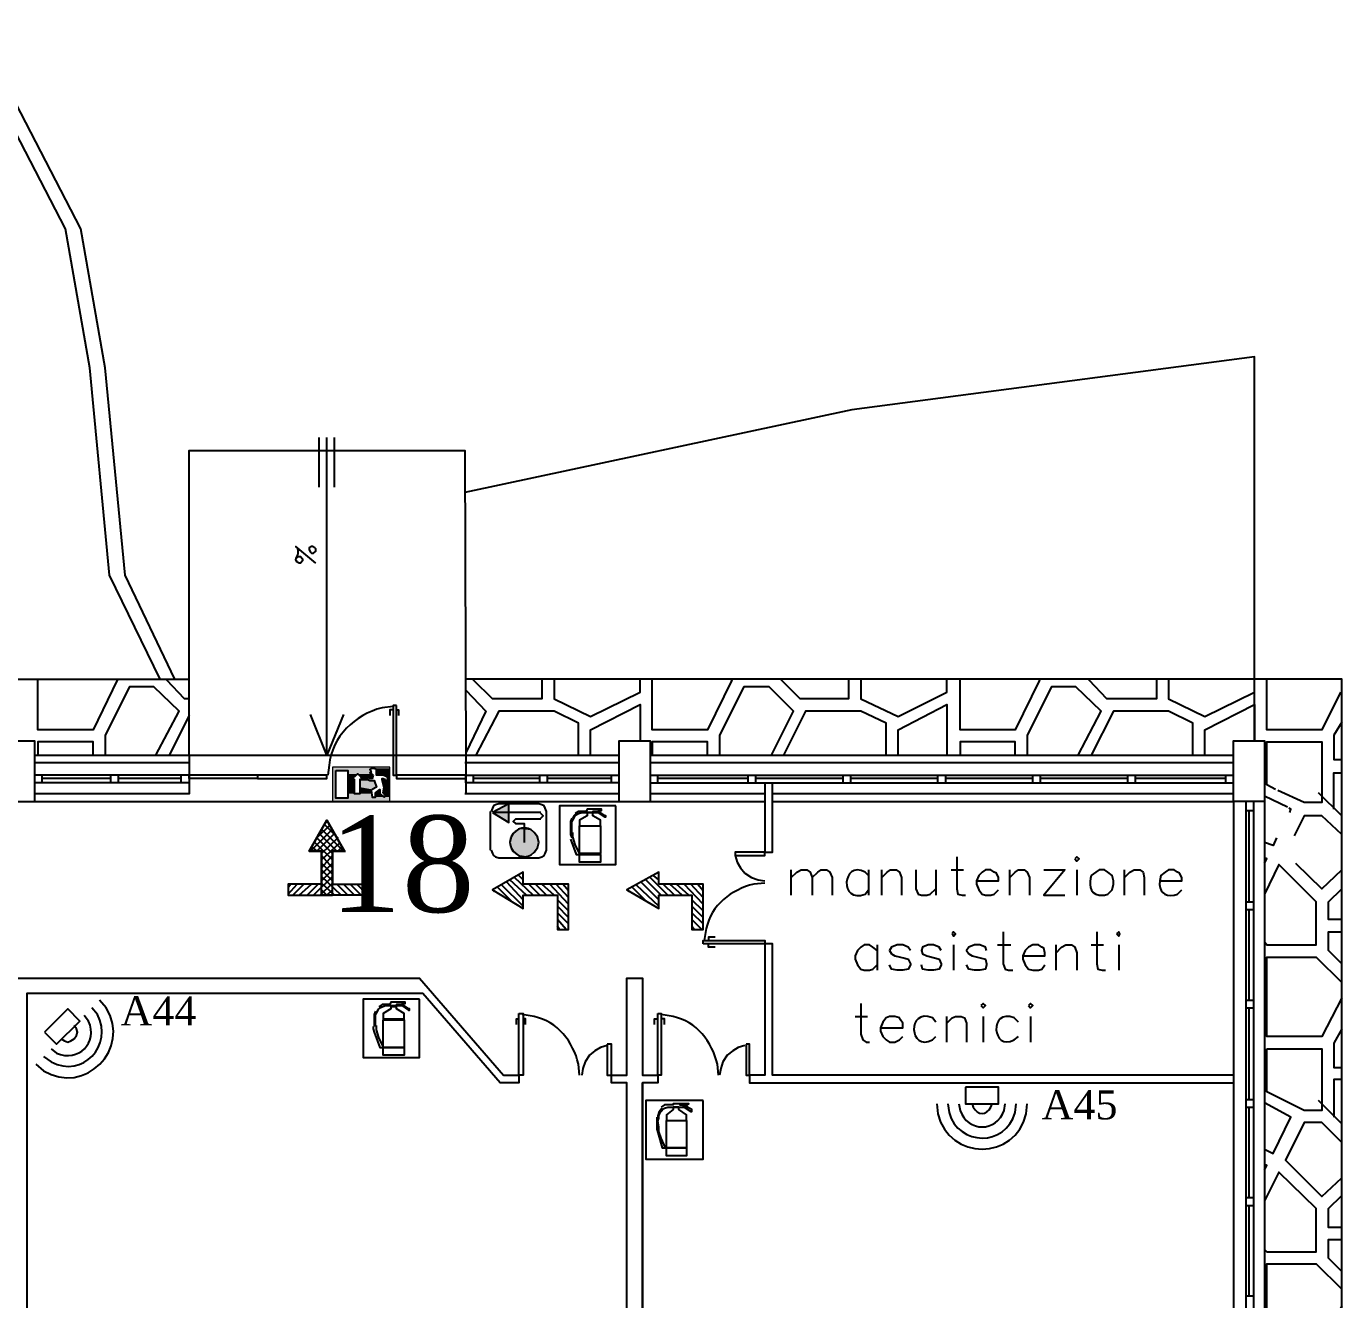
# Model space of a CAD drawing. Header units: millimetres. Extents: x 2592 to 5194, y 1172 to 2359.
# Drawn here: x 2599.987 to 2600.981, y 1176.346 to 1177.308 of the extents above; entities that cross this region are included whole.
import ezdxf

# ---------------------------------------------------------------- set-up
doc = ezdxf.new("R2010")
doc.units = ezdxf.units.MM
for name, color, linetype in [('PDF _Geometria', 7, 'Continuous'), ('PDF _Riempimenti solidi', 3, 'Continuous'), ('PDF _Testo', 7, 'Continuous')]:
    doc.layers.add(name, color=color, linetype=linetype)
doc.styles.add('PDF Times New Roman', font='times.ttf')

msp = doc.modelspace()

# ---------------------------------------------------------------- linework, layer by layer
at = {"layer": 'PDF _Geometria', "color": 8, "lineweight": 25, "true_color": 0x808080}
for points in [[(2600.08858, 1176.81488), (2600.05025, 1176.89321), (2600.03525, 1177.04988), (2600.01692, 1177.15488), (2599.96775, 1177.24988), (2599.93358, 1177.36404), (2599.93358, 1177.43071)], [(2600.09942, 1176.81488), (2600.06192, 1176.89321), (2600.04692, 1177.04988), (2600.02858, 1177.15488), (2599.97942, 1177.24988), (2599.94525, 1177.36404), (2599.94525, 1177.43071)], [(2600.87775, 1176.75738), (2600.87775, 1176.77654), (2600.91525, 1176.79571), (2600.91525, 1176.76904), (2600.91525, 1177.05821), (2600.61108, 1177.01821), (2600.31858, 1176.95571)], [(2600.11025, 1176.75738), (2600.11025, 1176.98738), (2600.31858, 1176.98738), (2600.31942, 1176.75154)], [(2599.22775, 1174.67321), (2599.28608, 1174.67321), (2599.28608, 1175.20154), (2598.78108, 1175.20154), (2598.78108, 1175.66571), (2600.98108, 1175.66571), (2600.98108, 1176.81488), (2600.31942, 1176.81488)], [(2599.04192, 1176.81488), (2600.11025, 1176.81488)], [(2600.05525, 1176.81488), (2600.05608, 1176.81404), (2600.03775, 1176.77654), (2599.99608, 1176.77654), (2599.99608, 1176.81488)], [(2600.08525, 1176.75738), (2600.10275, 1176.79071), (2600.08358, 1176.80904), (2600.06525, 1176.80904), (2600.04692, 1176.77238), (2600.04692, 1176.75738)], [(2600.11025, 1176.79988), (2600.10692, 1176.79988), (2600.09358, 1176.81404), (2600.09358, 1176.81488)], [(2600.37692, 1176.81488), (2600.37692, 1176.79988), (2600.33942, 1176.79988), (2600.32525, 1176.81404), (2600.32525, 1176.81488)], [(2600.38608, 1176.81488), (2600.38608, 1176.79988), (2600.41358, 1176.78654), (2600.45108, 1176.80488), (2600.45108, 1176.81488)], [(2600.51942, 1176.81488), (2600.52025, 1176.81404), (2600.50192, 1176.77654), (2600.46025, 1176.77654), (2600.46025, 1176.81488)], [(2600.55025, 1176.75738), (2600.56692, 1176.79071), (2600.54858, 1176.80904), (2600.52942, 1176.80904), (2600.51108, 1176.77238), (2600.51108, 1176.75738)], [(2600.60858, 1176.81488), (2600.60858, 1176.79988), (2600.57192, 1176.79988), (2600.55775, 1176.81404), (2600.55775, 1176.81488)], [(2600.61775, 1176.81488), (2600.61775, 1176.79988), (2600.64608, 1176.78654), (2600.68275, 1176.80488), (2600.68275, 1176.81488)], [(2600.75192, 1176.81488), (2600.75275, 1176.81404), (2600.73442, 1176.77654), (2600.69275, 1176.77654), (2600.69275, 1176.81488)], [(2600.78192, 1176.75738), (2600.79942, 1176.79071), (2600.78025, 1176.80904), (2600.76192, 1176.80904), (2600.74358, 1176.77238), (2600.74358, 1176.75738)], [(2600.84108, 1176.81488), (2600.84108, 1176.79988), (2600.80358, 1176.79988), (2600.79025, 1176.81404), (2600.79025, 1176.81488)], [(2600.85025, 1176.81488), (2600.85025, 1176.79988), (2600.87775, 1176.78654), (2600.91525, 1176.80488)], [(2600.98025, 1176.80488), (2600.96608, 1176.77654), (2600.92442, 1176.77654), (2600.92442, 1176.81488)], [(2600.31942, 1176.80654), (2600.33442, 1176.79071), (2600.31942, 1176.75904)], [(2600.40442, 1176.75738), (2600.40442, 1176.78154), (2600.38608, 1176.79071), (2600.34442, 1176.79071), (2600.32692, 1176.75738)], [(2600.41358, 1176.75738), (2600.41358, 1176.77654), (2600.45108, 1176.79571), (2600.45108, 1176.76821)], [(2600.63692, 1176.75738), (2600.63692, 1176.78154), (2600.61775, 1176.79071), (2600.57608, 1176.79071), (2600.55942, 1176.75738)], [(2600.64608, 1176.75738), (2600.64608, 1176.77654), (2600.68275, 1176.79571), (2600.68275, 1176.75738)], [(2600.86858, 1176.75738), (2600.86858, 1176.78154), (2600.85025, 1176.79071), (2600.80858, 1176.79071), (2600.79192, 1176.75738)], [(2600.11025, 1176.78738), (2600.09525, 1176.75738)], [(2600.98108, 1176.78238), (2600.97525, 1176.77238), (2600.97525, 1176.75404), (2600.98108, 1176.75404)], [(2600.03775, 1176.75738), (2600.03775, 1176.76738), (2599.99608, 1176.76738), (2599.99608, 1176.75738)], [(2600.50192, 1176.75738), (2600.50192, 1176.76738), (2600.46025, 1176.76738), (2600.46025, 1176.75738)], [(2600.73442, 1176.75738), (2600.73442, 1176.76738), (2600.69275, 1176.76738), (2600.69275, 1176.75738)], [(2600.93108, 1176.73154), (2600.92442, 1176.73488), (2600.92442, 1176.76738), (2600.96608, 1176.76738), (2600.96608, 1176.72154), (2600.95275, 1176.72154), (2600.93275, 1176.73071)], [(2600.97525, 1176.71654), (2600.97525, 1176.74404), (2600.98108, 1176.74404)], [(2600.94025, 1176.71821), (2600.92275, 1176.72654)], [(2600.98108, 1176.71154), (2600.96358, 1176.72904)], [(2600.94192, 1176.71404), (2600.94275, 1176.71654), (2600.94108, 1176.71738)], [(2600.98108, 1176.69738), (2600.96608, 1176.71154), (2600.95275, 1176.71154), (2600.94525, 1176.69654)], [(2600.93192, 1176.69488), (2600.92942, 1176.68904), (2600.92275, 1176.69154)], [(2600.92275, 1176.61654), (2600.92442, 1176.61404), (2600.96192, 1176.61404), (2600.96192, 1176.64654), (2600.93358, 1176.67488), (2600.92275, 1176.65238)], [(2600.94608, 1176.67571), (2600.96608, 1176.65654), (2600.98108, 1176.67071)], [(2600.98108, 1176.63321), (2600.97108, 1176.63321), (2600.97108, 1176.64654), (2600.98108, 1176.65654)], [(2600.98108, 1176.59988), (2600.97108, 1176.60988), (2600.97108, 1176.62404), (2600.98108, 1176.62404)], [(2600.98108, 1176.57404), (2600.96608, 1176.54488), (2600.92442, 1176.54488), (2600.92442, 1176.60488), (2600.96192, 1176.60488), (2600.98108, 1176.58571)], [(2600.98108, 1176.55071), (2600.97525, 1176.53988), (2600.97525, 1176.52154), (2600.98108, 1176.52154)], [(2600.98108, 1176.51238), (2600.97525, 1176.51238), (2600.97525, 1176.48404)], [(2600.92275, 1176.45988), (2600.92942, 1176.45654), (2600.94275, 1176.48404), (2600.92275, 1176.49488)], [(2600.98108, 1176.47904), (2600.96358, 1176.49654)], [(2600.98108, 1176.46488), (2600.96608, 1176.47988), (2600.95275, 1176.47988), (2600.93858, 1176.45154), (2600.96608, 1176.42404), (2600.98108, 1176.43821)], [(2600.92275, 1176.44404), (2600.92442, 1176.44738), (2600.92275, 1176.44821)], [(2600.92275, 1176.38404), (2600.92442, 1176.38238), (2600.96192, 1176.38238), (2600.96192, 1176.41488), (2600.93358, 1176.44238), (2600.92275, 1176.42071)], [(2600.98108, 1176.40071), (2600.97108, 1176.40071), (2600.97108, 1176.41488), (2600.98108, 1176.42488)], [(2600.98108, 1176.36738), (2600.97108, 1176.37738), (2600.97108, 1176.39154), (2600.98108, 1176.39154)], [(2600.98108, 1176.34154), (2600.96608, 1176.31238), (2600.92442, 1176.31238), (2600.92442, 1176.37321), (2600.96192, 1176.37321), (2600.98108, 1176.35404)]]:
    msp.add_lwpolyline(points, dxfattribs=at)
at = {"layer": 'PDF _Geometria', "lineweight": 25}
for points in [[(2600.20858, 1176.95988), (2600.20858, 1176.99738)], [(2600.21442, 1176.75738), (2600.21442, 1176.99738)], [(2600.22025, 1176.95988), (2600.22025, 1176.99738)], [(2600.20608, 1176.90238), (2600.19108, 1176.91488), (2600.19192, 1176.91404), (2600.19275, 1176.91154)], [(2600.19108, 1176.90571), (2600.19275, 1176.90738), (2600.19442, 1176.90738), (2600.19608, 1176.90571), (2600.19608, 1176.90404), (2600.19442, 1176.90238), (2600.19358, 1176.90238), (2600.19192, 1176.90321)], [(2600.22692, 1176.78821), (2600.21442, 1176.75738), (2600.20192, 1176.78821)], [(2600.91525, 1176.76821), (2600.91525, 1176.76904)], [(2599.06525, 1176.72238), (2599.06525, 1176.76821), (2599.04192, 1176.76821), (2599.04192, 1176.72238), (2599.06525, 1176.72238), (2599.50608, 1176.72238), (2599.50608, 1176.76821), (2599.52942, 1176.76821), (2599.52942, 1176.72238), (2599.97108, 1176.72238), (2599.97108, 1176.76821), (2599.99358, 1176.76821), (2599.99358, 1176.72238), (2600.43525, 1176.72238), (2600.43525, 1176.76821), (2600.45858, 1176.76821), (2600.45858, 1176.72238), (2600.54525, 1176.72238)], [(2600.92275, 1176.72238), (2600.89942, 1176.72238), (2600.89942, 1176.76821), (2600.92275, 1176.76821), (2600.92275, 1176.72238), (2600.92275, 1175.75821)], [(2599.99358, 1176.75738), (2600.43525, 1176.75738)], [(2600.11025, 1176.75738), (2600.11025, 1176.75154), (2600.11025, 1176.72821), (2599.99358, 1176.72821)], [(2600.11025, 1176.75154), (2599.99358, 1176.75154)], [(2600.43525, 1176.75154), (2600.31858, 1176.75154)], [(2600.31942, 1176.75154), (2600.31942, 1176.72821)], [(2600.45858, 1176.75738), (2600.89942, 1176.75738)], [(2600.89942, 1176.75154), (2600.45858, 1176.75154)], [(2600.54525, 1176.73654), (2600.54525, 1176.68404), (2600.55108, 1176.68404), (2600.55108, 1176.73654)], [(2599.97108, 1176.72238), (2599.99358, 1176.72238)], [(2600.43525, 1176.72821), (2600.31858, 1176.72821)], [(2600.43525, 1176.72238), (2600.45858, 1176.72238)], [(2600.54525, 1176.72821), (2600.45858, 1176.72821)], [(2600.55108, 1176.72238), (2600.89942, 1176.72238), (2600.89942, 1175.75821), (2600.45858, 1175.75821)], [(2600.89942, 1176.72821), (2600.55108, 1176.72821)], [(2600.69025, 1176.68071), (2600.69025, 1176.65654), (2600.69108, 1176.65238), (2600.69442, 1176.65154), (2600.69692, 1176.65154)], [(2600.92275, 1176.67571), (2600.92442, 1176.67904), (2600.92275, 1176.67988)], [(2600.56525, 1176.65154), (2600.56525, 1176.67071)], [(2600.56525, 1176.66488), (2600.56942, 1176.66904), (2600.57275, 1176.67071), (2600.57692, 1176.67071), (2600.57942, 1176.66904), (2600.58108, 1176.66488), (2600.58108, 1176.65154)], [(2600.58108, 1176.66488), (2600.58525, 1176.66904), (2600.58775, 1176.67071), (2600.59192, 1176.67071), (2600.59442, 1176.66904), (2600.59608, 1176.66488), (2600.59608, 1176.65154)], [(2600.62358, 1176.67071), (2600.62358, 1176.65154)], [(2600.63358, 1176.65154), (2600.63358, 1176.67071)], [(2600.63358, 1176.66488), (2600.63775, 1176.66904), (2600.64025, 1176.67071), (2600.64442, 1176.67071), (2600.64692, 1176.66904), (2600.64858, 1176.66488), (2600.64858, 1176.65154)], [(2600.65942, 1176.67071), (2600.65942, 1176.65654), (2600.66108, 1176.65238), (2600.66358, 1176.65154), (2600.66775, 1176.65154), (2600.67025, 1176.65238), (2600.67442, 1176.65654)], [(2600.67442, 1176.67071), (2600.67442, 1176.65154)], [(2600.68608, 1176.67071), (2600.69525, 1176.67071)], [(2600.70525, 1176.66238), (2600.72192, 1176.66238), (2600.72192, 1176.66488), (2600.72025, 1176.66821), (2600.71858, 1176.66904), (2600.71608, 1176.67071), (2600.71192, 1176.67071), (2600.70942, 1176.66904), (2600.70692, 1176.66654), (2600.70525, 1176.66238), (2600.70525, 1176.65988), (2600.70692, 1176.65571), (2600.70942, 1176.65238), (2600.71192, 1176.65154), (2600.71608, 1176.65154), (2600.71858, 1176.65238), (2600.72192, 1176.65571)], [(2600.73025, 1176.65154), (2600.73025, 1176.67071)], [(2600.73025, 1176.66488), (2600.73442, 1176.66904), (2600.73692, 1176.67071), (2600.74108, 1176.67071), (2600.74358, 1176.66904), (2600.74525, 1176.66488), (2600.74525, 1176.65154)], [(2600.75608, 1176.67071), (2600.77192, 1176.67071), (2600.75608, 1176.65154), (2600.77192, 1176.65154)], [(2600.78108, 1176.67071), (2600.78108, 1176.65154)], [(2600.79775, 1176.65154), (2600.80192, 1176.65154), (2600.80442, 1176.65238), (2600.80775, 1176.65571), (2600.80858, 1176.65988), (2600.80858, 1176.66238), (2600.80775, 1176.66654), (2600.80442, 1176.66904), (2600.80192, 1176.67071), (2600.79775, 1176.67071), (2600.79525, 1176.66904), (2600.79192, 1176.66654)], [(2600.81692, 1176.65154), (2600.81692, 1176.67071)], [(2600.81692, 1176.66488), (2600.82108, 1176.66904), (2600.82442, 1176.67071), (2600.82858, 1176.67071), (2600.83108, 1176.66904), (2600.83192, 1176.66488), (2600.83192, 1176.65154)], [(2600.36275, 1176.66821), (2600.36275, 1176.66904)], [(2600.62358, 1176.66654), (2600.62108, 1176.66904)], [(2600.62108, 1176.65238), (2600.62358, 1176.65571)], [(2600.85442, 1176.65154), (2600.85692, 1176.65238), (2600.86025, 1176.65571)], [(2600.72525, 1176.62404), (2600.72525, 1176.59988), (2600.72692, 1176.59571), (2600.72942, 1176.59488), (2600.73275, 1176.59488)], [(2600.79608, 1176.62404), (2600.79608, 1176.59988), (2600.79692, 1176.59571), (2600.80025, 1176.59488), (2600.80275, 1176.59488)], [(2600.89942, 1176.51571), (2600.55108, 1176.51571), (2600.55108, 1176.61488), (2600.54525, 1176.61488), (2600.54525, 1176.51571), (2600.53358, 1176.51571), (2600.53358, 1176.50988), (2600.89942, 1176.50988)], [(2600.63025, 1176.60988), (2600.62692, 1176.61238), (2600.62442, 1176.61404), (2600.62025, 1176.61404), (2600.61775, 1176.61238), (2600.61525, 1176.60988), (2600.61358, 1176.60571), (2600.61358, 1176.60321), (2600.61525, 1176.59904), (2600.61775, 1176.59571), (2600.62025, 1176.59488), (2600.62442, 1176.59488), (2600.62692, 1176.59571), (2600.63025, 1176.59904)], [(2600.63025, 1176.61404), (2600.63025, 1176.59488)], [(2600.65525, 1176.60988), (2600.65358, 1176.61238), (2600.64942, 1176.61404), (2600.64525, 1176.61404), (2600.64108, 1176.61238), (2600.63942, 1176.60988), (2600.64108, 1176.60738), (2600.64358, 1176.60571), (2600.65108, 1176.60404), (2600.65358, 1176.60321), (2600.65525, 1176.59988), (2600.65525, 1176.59904), (2600.65358, 1176.59571), (2600.64942, 1176.59488), (2600.64525, 1176.59488), (2600.64108, 1176.59571), (2600.63942, 1176.59904)], [(2600.67858, 1176.60988), (2600.67692, 1176.61238), (2600.67275, 1176.61404), (2600.66858, 1176.61404), (2600.66442, 1176.61238), (2600.66358, 1176.60988), (2600.66442, 1176.60738), (2600.66775, 1176.60571), (2600.67442, 1176.60404), (2600.67692, 1176.60321), (2600.67858, 1176.59988), (2600.67858, 1176.59904), (2600.67692, 1176.59571), (2600.67275, 1176.59488), (2600.66858, 1176.59488), (2600.66442, 1176.59571), (2600.66358, 1176.59904)], [(2600.68775, 1176.61404), (2600.68775, 1176.59488)], [(2600.71275, 1176.60988), (2600.71192, 1176.61238), (2600.70775, 1176.61404), (2600.70358, 1176.61404), (2600.69942, 1176.61238), (2600.69775, 1176.60988), (2600.69942, 1176.60738), (2600.70192, 1176.60571), (2600.71192, 1176.60321), (2600.71275, 1176.59988), (2600.71275, 1176.59904), (2600.71192, 1176.59571), (2600.70775, 1176.59488), (2600.70358, 1176.59488), (2600.69942, 1176.59571), (2600.69775, 1176.59904)], [(2600.72108, 1176.61404), (2600.73108, 1176.61404)], [(2600.74025, 1176.60571), (2600.75692, 1176.60571), (2600.75692, 1176.60821), (2600.75608, 1176.61154), (2600.75442, 1176.61238), (2600.75192, 1176.61404), (2600.74775, 1176.61404), (2600.74442, 1176.61238), (2600.74192, 1176.60988), (2600.74025, 1176.60571), (2600.74025, 1176.60321), (2600.74192, 1176.59904), (2600.74442, 1176.59571), (2600.74775, 1176.59488), (2600.75192, 1176.59488), (2600.75442, 1176.59571), (2600.75692, 1176.59904)], [(2600.76525, 1176.59488), (2600.76525, 1176.61404)], [(2600.76525, 1176.60821), (2600.76942, 1176.61238), (2600.77275, 1176.61404), (2600.77692, 1176.61404), (2600.77942, 1176.61238), (2600.78108, 1176.60821), (2600.78108, 1176.59488)], [(2600.79192, 1176.61404), (2600.80108, 1176.61404)], [(2600.81275, 1176.61404), (2600.81275, 1176.59488)], [(2599.97692, 1175.75821), (2599.97692, 1176.50738), (2599.93692, 1176.52904), (2599.94025, 1176.53404), (2599.94525, 1176.53154), (2599.97692, 1176.58904), (2600.28442, 1176.58904), (2600.34775, 1176.51571), (2600.35942, 1176.51571), (2600.35942, 1176.50988), (2600.34525, 1176.50988), (2600.28692, 1176.57738), (2599.98775, 1176.57738), (2599.98775, 1175.75821)], [(2600.44108, 1175.75821), (2600.44108, 1176.50988), (2600.42942, 1176.50988), (2600.42942, 1176.51571), (2600.44108, 1176.51571), (2600.44108, 1176.58904), (2600.45275, 1176.58904), (2600.45275, 1176.51571), (2600.46442, 1176.51571), (2600.46442, 1176.50988), (2600.45275, 1176.50988), (2600.45275, 1175.75821), (2600.45275, 1176.50988)], [(2600.61775, 1176.56988), (2600.61775, 1176.54654), (2600.61942, 1176.54238), (2600.62192, 1176.54071), (2600.62442, 1176.54071)], [(2600.61358, 1176.55988), (2600.62275, 1176.55988)], [(2600.63275, 1176.55154), (2600.64942, 1176.55154), (2600.64942, 1176.55488), (2600.64775, 1176.55738), (2600.64692, 1176.55904), (2600.64358, 1176.55988), (2600.63942, 1176.55988), (2600.63692, 1176.55904), (2600.63442, 1176.55571), (2600.63275, 1176.55154), (2600.63275, 1176.54904), (2600.63442, 1176.54488), (2600.63692, 1176.54238), (2600.63942, 1176.54071), (2600.64358, 1176.54071), (2600.64692, 1176.54238), (2600.64942, 1176.54488)], [(2600.67442, 1176.55571), (2600.67192, 1176.55904)], [(2600.68275, 1176.54071), (2600.68275, 1176.55988)], [(2600.68275, 1176.55488), (2600.68692, 1176.55904), (2600.68942, 1176.55988), (2600.69358, 1176.55988), (2600.69608, 1176.55904), (2600.69775, 1176.55488), (2600.69775, 1176.54071)], [(2600.71025, 1176.55988), (2600.71025, 1176.54071)], [(2600.73692, 1176.55571), (2600.73358, 1176.55904)], [(2600.74608, 1176.55988), (2600.74608, 1176.54071)], [(2600.67192, 1176.54238), (2600.67442, 1176.54488)], [(2600.73358, 1176.54238), (2600.73692, 1176.54488)]]:
    msp.add_lwpolyline(points, dxfattribs=at)
for points in [[(2600.20108, 1176.91238), (2600.20192, 1176.91071), (2600.20275, 1176.90988), (2600.20442, 1176.90988), (2600.20608, 1176.91154), (2600.20608, 1176.91321), (2600.20525, 1176.91404), (2600.20358, 1176.91488), (2600.20275, 1176.91488), (2600.20108, 1176.91404)], [(2600.77942, 1176.67904), (2600.78108, 1176.67738), (2600.78275, 1176.67904), (2600.78108, 1176.68071)], [(2600.84358, 1176.66238), (2600.86025, 1176.66238), (2600.86025, 1176.66488), (2600.85858, 1176.66821), (2600.85692, 1176.66904), (2600.85442, 1176.67071), (2600.85025, 1176.67071), (2600.84775, 1176.66904), (2600.84442, 1176.66654)], [(2600.68692, 1176.62238), (2600.68775, 1176.62071), (2600.68942, 1176.62238), (2600.68775, 1176.62404)], [(2600.81108, 1176.62238), (2600.81275, 1176.62071), (2600.81358, 1176.62238), (2600.81275, 1176.62404)], [(2600.70858, 1176.56821), (2600.71025, 1176.56654), (2600.71192, 1176.56821), (2600.71025, 1176.56988)], [(2600.74442, 1176.56821), (2600.74608, 1176.56654), (2600.74775, 1176.56821), (2600.74608, 1176.56988)]]:
    msp.add_lwpolyline(points, close=True, dxfattribs=at)
at = {"layer": 'PDF _Geometria', "color": 4, "lineweight": 25}
for points in [[(2600.26442, 1176.79404), (2600.25608, 1176.79321)], [(2600.26442, 1176.79154), (2600.26192, 1176.79154), (2600.26192, 1176.78738)], [(2600.26692, 1176.79154), (2600.26858, 1176.79154), (2600.26858, 1176.78738)], [(2600.21608, 1176.74988), (2600.21525, 1176.74238)], [(2600.16192, 1176.73988), (2600.21442, 1176.73988), (2600.21442, 1176.74238), (2600.16192, 1176.74238), (2600.16192, 1176.73988), (2600.11025, 1176.73988), (2600.11025, 1176.74238), (2600.11025, 1176.73654), (2599.99358, 1176.73654)], [(2600.16192, 1176.74238), (2600.11025, 1176.74238), (2599.99358, 1176.74238)], [(2599.99942, 1176.73654), (2599.99942, 1176.74238)], [(2600.05108, 1176.73988), (2599.99942, 1176.73988)], [(2600.05108, 1176.73654), (2600.05108, 1176.74238)], [(2600.05692, 1176.73654), (2600.05692, 1176.74238)], [(2600.10442, 1176.73988), (2600.05692, 1176.73988)], [(2600.10442, 1176.73654), (2600.10442, 1176.74238)], [(2600.43525, 1176.73654), (2600.31942, 1176.73654), (2600.31942, 1176.74238), (2600.26692, 1176.74238), (2600.26692, 1176.73988), (2600.31942, 1176.73988), (2600.31942, 1176.74238), (2600.43525, 1176.74238)], [(2600.32525, 1176.73654), (2600.32525, 1176.74238)], [(2600.37525, 1176.73988), (2600.32525, 1176.73988)], [(2600.37525, 1176.73654), (2600.37525, 1176.74238)], [(2600.38108, 1176.73654), (2600.38108, 1176.74238)], [(2600.42942, 1176.73988), (2600.38108, 1176.73988)], [(2600.42942, 1176.73654), (2600.42942, 1176.74238)], [(2600.45858, 1176.74238), (2600.89942, 1176.74238)], [(2600.46442, 1176.73654), (2600.46442, 1176.74238)], [(2600.53275, 1176.73988), (2600.46442, 1176.73988)], [(2600.53275, 1176.73654), (2600.53275, 1176.74238)], [(2600.53858, 1176.73654), (2600.53858, 1176.74238)], [(2600.60442, 1176.73988), (2600.53858, 1176.73988)], [(2600.60442, 1176.73654), (2600.60442, 1176.74238)], [(2600.61025, 1176.73654), (2600.61025, 1176.74238)], [(2600.67608, 1176.73988), (2600.61025, 1176.73988)], [(2600.67608, 1176.73654), (2600.67608, 1176.74238)], [(2600.68192, 1176.73654), (2600.68192, 1176.74238)], [(2600.74775, 1176.73988), (2600.68192, 1176.73988)], [(2600.74775, 1176.73654), (2600.74775, 1176.74238)], [(2600.75358, 1176.73654), (2600.75358, 1176.74238)], [(2600.81942, 1176.73988), (2600.75358, 1176.73988)], [(2600.81942, 1176.73654), (2600.81942, 1176.74238)], [(2600.82525, 1176.73654), (2600.82525, 1176.74238)], [(2600.89358, 1176.73988), (2600.82525, 1176.73988)], [(2600.89358, 1176.73654), (2600.89358, 1176.74238)], [(2600.45858, 1176.73654), (2600.89942, 1176.73654)], [(2600.90858, 1176.72238), (2600.90858, 1175.75821)], [(2600.91442, 1176.72238), (2600.91442, 1175.75821)], [(2600.90858, 1176.71571), (2600.91442, 1176.71571)], [(2600.91108, 1176.64654), (2600.91108, 1176.71571)], [(2600.52275, 1176.68154), (2600.52442, 1176.67654), (2600.52692, 1176.67238), (2600.53025, 1176.66821), (2600.53525, 1176.66488), (2600.54025, 1176.66321), (2600.54525, 1176.66238)], [(2600.54525, 1176.66071), (2600.53692, 1176.65988)], [(2600.90858, 1176.64654), (2600.91442, 1176.64654)], [(2600.90858, 1176.64071), (2600.91442, 1176.64071)], [(2600.91108, 1176.57238), (2600.91108, 1176.64071)], [(2600.50108, 1176.62654), (2600.49942, 1176.61738)], [(2600.50775, 1176.61988), (2600.50275, 1176.61988), (2600.50275, 1176.61738)], [(2600.50775, 1176.61238), (2600.50275, 1176.61238), (2600.50275, 1176.61488)], [(2600.90858, 1176.57238), (2600.91442, 1176.57238)], [(2600.37108, 1176.55988), (2600.36192, 1176.56154)], [(2600.47608, 1176.55988), (2600.46692, 1176.56154)], [(2600.90858, 1176.56654), (2600.91442, 1176.56654)], [(2600.91108, 1176.49738), (2600.91108, 1176.56654)], [(2600.35775, 1176.55404), (2600.35775, 1176.55821), (2600.35942, 1176.55821)], [(2600.36442, 1176.55404), (2600.36442, 1176.55821), (2600.36275, 1176.55821)], [(2600.46192, 1176.55404), (2600.46192, 1176.55821), (2600.46442, 1176.55821)], [(2600.46942, 1176.55404), (2600.46942, 1176.55821), (2600.46692, 1176.55821)], [(2600.42608, 1176.53821), (2600.42108, 1176.53654), (2600.41692, 1176.53404), (2600.41275, 1176.53071), (2600.40942, 1176.52571), (2600.40775, 1176.52071), (2600.40692, 1176.51571)], [(2600.53025, 1176.53821), (2600.52525, 1176.53654), (2600.52108, 1176.53404), (2600.51692, 1176.53071), (2600.51358, 1176.52571), (2600.51192, 1176.52071), (2600.51108, 1176.51571)], [(2600.40525, 1176.51571), (2600.40442, 1176.52404)], [(2600.51025, 1176.51571), (2600.50942, 1176.52404)], [(2600.90858, 1176.49738), (2600.91442, 1176.49738)], [(2600.90858, 1176.49154), (2600.91442, 1176.49154)], [(2600.91108, 1176.42321), (2600.91108, 1176.49154)], [(2600.90858, 1176.42321), (2600.91442, 1176.42321)], [(2600.90858, 1176.41738), (2600.91442, 1176.41738)], [(2600.91108, 1176.34904), (2600.91108, 1176.41738)], [(2600.90858, 1176.34904), (2600.91442, 1176.34904)]]:
    msp.add_lwpolyline(points, dxfattribs=at)
for points in [[(2600.26692, 1176.79488), (2600.26442, 1176.79488), (2600.26442, 1176.74238), (2600.26692, 1176.74238)], [(2600.52275, 1176.68154), (2600.54525, 1176.68154), (2600.54525, 1176.68404), (2600.52275, 1176.68404)], [(2600.49858, 1176.61488), (2600.49858, 1176.61738), (2600.54525, 1176.61738), (2600.54525, 1176.61488)], [(2600.35942, 1176.56238), (2600.36275, 1176.56238), (2600.36275, 1176.51571), (2600.35942, 1176.51571)], [(2600.46442, 1176.56238), (2600.46692, 1176.56238), (2600.46692, 1176.51571), (2600.46442, 1176.51571)], [(2600.42608, 1176.53904), (2600.42608, 1176.51571), (2600.42942, 1176.51571), (2600.42942, 1176.53904)], [(2600.53108, 1176.53904), (2600.53108, 1176.51571), (2600.53358, 1176.51571), (2600.53358, 1176.53904)]]:
    msp.add_lwpolyline(points, close=True, dxfattribs=at)
at = {"layer": 'PDF _Geometria', "color": 3, "lineweight": 0}
msp.add_lwpolyline([(2600.21858, 1176.72238), (2600.26192, 1176.72238), (2600.26192, 1176.74821), (2600.21858, 1176.74821)], close=True, dxfattribs=at)
at = {"layer": 'PDF _Geometria', "color": 3, "lineweight": 25}
for points in [[(2600.22108, 1176.74571), (2600.23025, 1176.74571), (2600.23025, 1176.72488), (2600.22108, 1176.72488)], [(2600.23275, 1176.73904), (2600.23775, 1176.74321), (2600.24192, 1176.73904), (2600.23942, 1176.73904), (2600.23942, 1176.72821), (2600.23525, 1176.72821), (2600.23525, 1176.73904)], [(2600.24942, 1176.74238), (2600.24858, 1176.73988), (2600.24692, 1176.73988), (2600.24358, 1176.74071), (2600.24358, 1176.73988), (2600.24692, 1176.73821), (2600.25025, 1176.73821), (2600.25192, 1176.73321), (2600.24858, 1176.73154), (2600.24775, 1176.73071), (2600.24858, 1176.72571), (2600.25108, 1176.72571), (2600.25108, 1176.72904), (2600.25442, 1176.73154), (2600.25442, 1176.72821), (2600.25775, 1176.72571), (2600.25858, 1176.72654), (2600.25692, 1176.72904), (2600.25775, 1176.73321), (2600.25608, 1176.73904), (2600.25608, 1176.73988), (2600.25692, 1176.73988), (2600.25858, 1176.73904), (2600.25942, 1176.73571), (2600.26108, 1176.73571), (2600.26025, 1176.74071), (2600.25692, 1176.74238), (2600.25192, 1176.74238), (2600.25192, 1176.74654), (2600.25025, 1176.74738), (2600.24775, 1176.74738), (2600.24692, 1176.74654), (2600.24775, 1176.74488), (2600.24692, 1176.74404), (2600.24775, 1176.74404), (2600.24775, 1176.74321)], [(2600.21858, 1176.68488), (2600.22775, 1176.68488), (2600.21442, 1176.70821), (2600.20108, 1176.68488), (2600.21025, 1176.68488), (2600.21025, 1176.65988), (2600.18525, 1176.65988), (2600.18525, 1176.65154), (2600.21858, 1176.65154)], [(2600.21025, 1176.68488), (2600.20108, 1176.68488), (2600.21442, 1176.70821), (2600.22775, 1176.68488), (2600.21858, 1176.68488), (2600.21858, 1176.65988), (2600.24442, 1176.65988), (2600.24442, 1176.65154), (2600.21025, 1176.65154)], [(2600.36275, 1176.65988), (2600.36275, 1176.66904), (2600.33942, 1176.65571), (2600.36275, 1176.64154), (2600.36275, 1176.65154), (2600.38858, 1176.65154), (2600.38858, 1176.62571), (2600.39692, 1176.62571), (2600.39692, 1176.65988)], [(2600.46525, 1176.65988), (2600.46525, 1176.66904), (2600.44108, 1176.65571), (2600.46525, 1176.64154), (2600.46525, 1176.65154), (2600.49025, 1176.65154), (2600.49025, 1176.62571), (2600.49858, 1176.62571), (2600.49858, 1176.65988)]]:
    msp.add_lwpolyline(points, close=True, dxfattribs=at)
at = {"layer": 'PDF _Geometria', "color": 1, "lineweight": 25}
for points in [[(2600.33858, 1176.68571), (2600.33942, 1176.68321), (2600.34025, 1176.68154), (2600.34192, 1176.68071), (2600.34442, 1176.67988), (2600.37442, 1176.67988), (2600.37692, 1176.68071), (2600.37858, 1176.68154), (2600.37942, 1176.68321), (2600.38025, 1176.68571), (2600.38025, 1176.71488), (2600.37942, 1176.71738), (2600.37858, 1176.71904), (2600.37692, 1176.71988), (2600.37442, 1176.72071), (2600.34442, 1176.72071), (2600.34192, 1176.71988), (2600.34025, 1176.71904), (2600.33942, 1176.71738), (2600.33858, 1176.71488)], [(2600.33775, 1176.71488), (2600.33775, 1176.68571)], [(2600.37608, 1176.71404), (2600.33942, 1176.71404)], [(2600.37608, 1176.70988), (2600.37775, 1176.71154), (2600.37608, 1176.71321)], [(2600.37608, 1176.70904), (2600.35692, 1176.70904), (2600.35525, 1176.70738), (2600.35692, 1176.70571), (2600.36358, 1176.70571), (2600.36358, 1176.69154)], [(2600.35358, 1176.69571), (2600.35275, 1176.69154), (2600.35358, 1176.68738)], [(2600.37108, 1176.68404), (2600.37358, 1176.68738), (2600.37442, 1176.69154), (2600.37358, 1176.69571), (2600.37108, 1176.69904)]]:
    msp.add_lwpolyline(points, dxfattribs=at)
msp.add_lwpolyline([(2600.33942, 1176.71404), (2600.35192, 1176.70654), (2600.35192, 1176.72071)], close=True, dxfattribs=at)
at = {"layer": 'PDF _Geometria', "color": 1, "lineweight": 25, "true_color": 0xf00000}
for points in [[(2600.43275, 1176.71904), (2600.39025, 1176.71904), (2600.39025, 1176.67488), (2600.43275, 1176.67488)], [(2600.41108, 1176.71404), (2600.41108, 1176.71154), (2600.40525, 1176.70821), (2600.40525, 1176.70404), (2600.42108, 1176.70404), (2600.42108, 1176.70821), (2600.41525, 1176.71154), (2600.41525, 1176.71404)], [(2600.40525, 1176.70404), (2600.42108, 1176.70404), (2600.42108, 1176.68321), (2600.40525, 1176.68321)], [(2600.40525, 1176.68238), (2600.42108, 1176.68238), (2600.42108, 1176.67654), (2600.40525, 1176.67654)], [(2600.28442, 1176.57321), (2600.24192, 1176.57321), (2600.24192, 1176.52904), (2600.28442, 1176.52904)], [(2600.26275, 1176.56738), (2600.26275, 1176.56571), (2600.25692, 1176.56238), (2600.25692, 1176.55821), (2600.27275, 1176.55821), (2600.27275, 1176.56238), (2600.26692, 1176.56571), (2600.26692, 1176.56738)], [(2600.25692, 1176.55738), (2600.27275, 1176.55738), (2600.27275, 1176.53654), (2600.25692, 1176.53654)], [(2600.25692, 1176.53654), (2600.27275, 1176.53654), (2600.27275, 1176.53071), (2600.25692, 1176.53071)], [(2600.49858, 1176.49654), (2600.45525, 1176.49654), (2600.45525, 1176.45238), (2600.49858, 1176.45238)], [(2600.47608, 1176.49154), (2600.47608, 1176.48988), (2600.47108, 1176.48571), (2600.47108, 1176.48154), (2600.48608, 1176.48154), (2600.48608, 1176.48571), (2600.48025, 1176.48988), (2600.48025, 1176.49154)], [(2600.47108, 1176.48154), (2600.48608, 1176.48154), (2600.48608, 1176.46071), (2600.47108, 1176.46071)], [(2600.47108, 1176.46071), (2600.48608, 1176.46071), (2600.48608, 1176.45488), (2600.47108, 1176.45488)]]:
    msp.add_lwpolyline(points, close=True, dxfattribs=at)
for points in [[(2600.39942, 1176.70988), (2600.39858, 1176.70738), (2600.39858, 1176.70571), (2600.39858, 1176.69821)], [(2600.39942, 1176.69904), (2600.39942, 1176.70738), (2600.40108, 1176.70988), (2600.40192, 1176.71154), (2600.40275, 1176.71238), (2600.40442, 1176.71321), (2600.40692, 1176.71404), (2600.41942, 1176.71404), (2600.42442, 1176.71071), (2600.42525, 1176.71071), (2600.42525, 1176.71154), (2600.42442, 1176.71154), (2600.41942, 1176.71488), (2600.41525, 1176.71488), (2600.42108, 1176.71571), (2600.42192, 1176.71571), (2600.42192, 1176.71654), (2600.41108, 1176.71654), (2600.41025, 1176.71488), (2600.40608, 1176.71488), (2600.40442, 1176.71488), (2600.40192, 1176.71321)], [(2600.40275, 1176.71321), (2600.40108, 1176.71154), (2600.40025, 1176.70988)], [(2600.39858, 1176.69904), (2600.39858, 1176.69738), (2600.39942, 1176.69488)], [(2600.39858, 1176.69404), (2600.40275, 1176.68238), (2600.40525, 1176.68238), (2600.40525, 1176.68321), (2600.40192, 1176.68988), (2600.40025, 1176.69571), (2600.40025, 1176.69904)], [(2600.25108, 1176.55238), (2600.25108, 1176.56154), (2600.25275, 1176.56404), (2600.25358, 1176.56571), (2600.25442, 1176.56654), (2600.25608, 1176.56738), (2600.25858, 1176.56821), (2600.27108, 1176.56821), (2600.27608, 1176.56488), (2600.27692, 1176.56488), (2600.27692, 1176.56571), (2600.27608, 1176.56571), (2600.27108, 1176.56904), (2600.26692, 1176.56904), (2600.27275, 1176.56988), (2600.27358, 1176.56988), (2600.27358, 1176.57071), (2600.26275, 1176.57071), (2600.26192, 1176.56904), (2600.25775, 1176.56904), (2600.25608, 1176.56904), (2600.25358, 1176.56738)], [(2600.25108, 1176.56404), (2600.25025, 1176.56154), (2600.25025, 1176.55988), (2600.25025, 1176.55238)], [(2600.25442, 1176.56654), (2600.25275, 1176.56488), (2600.25192, 1176.56321)], [(2600.24942, 1176.55238), (2600.24942, 1176.55071), (2600.25025, 1176.54821), (2600.25442, 1176.53654), (2600.25692, 1176.53654), (2600.25692, 1176.53738), (2600.25358, 1176.54404), (2600.25192, 1176.54988), (2600.25192, 1176.55321)], [(2600.46358, 1176.48404), (2600.46358, 1176.47654), (2600.46358, 1176.47488), (2600.46442, 1176.47238), (2600.46775, 1176.46071), (2600.47025, 1176.46071), (2600.46692, 1176.46821), (2600.46525, 1176.47321), (2600.46525, 1176.47654), (2600.46442, 1176.48071), (2600.46525, 1176.48321), (2600.46525, 1176.48488), (2600.46608, 1176.48738), (2600.46775, 1176.48904), (2600.46775, 1176.48988), (2600.46942, 1176.49071), (2600.47192, 1176.49154), (2600.48442, 1176.49154), (2600.48942, 1176.48821), (2600.49025, 1176.48821), (2600.49025, 1176.48988), (2600.48525, 1176.49238), (2600.48108, 1176.49321), (2600.48692, 1176.49321), (2600.48775, 1176.49404), (2600.47608, 1176.49404), (2600.47608, 1176.49321), (2600.47108, 1176.49321), (2600.46942, 1176.49321), (2600.46692, 1176.49154)], [(2600.46775, 1176.49071), (2600.46608, 1176.48904), (2600.46525, 1176.48738), (2600.46442, 1176.48488), (2600.46442, 1176.48321)]]:
    msp.add_lwpolyline(points, dxfattribs=at)
at = {"layer": 'PDF _Geometria', "color": 3, "lineweight": 25}
for points in [[(2600.20108, 1176.68488), (2600.20192, 1176.68488), (2600.21858, 1176.70154)], [(2600.21858, 1176.68321), (2600.20692, 1176.69488), (2600.21692, 1176.70488)], [(2600.21025, 1176.68321), (2600.22275, 1176.69488), (2600.21275, 1176.70488)], [(2600.22692, 1176.68488), (2600.21025, 1176.70154)], [(2600.21358, 1176.70654), (2600.21525, 1176.70821)], [(2600.21525, 1176.70654), (2600.21442, 1176.70821)], [(2600.20275, 1176.68821), (2600.20692, 1176.68488), (2600.22025, 1176.69821)], [(2600.21858, 1176.67821), (2600.20525, 1176.69154)], [(2600.22192, 1176.68488), (2600.20858, 1176.69821)], [(2600.21025, 1176.67821), (2600.22442, 1176.69154)], [(2600.21025, 1176.67238), (2600.21858, 1176.68154)], [(2600.21858, 1176.67238), (2600.21025, 1176.68154)], [(2600.22275, 1176.68488), (2600.22608, 1176.68821)], [(2600.22775, 1176.68488), (2600.22858, 1176.68488)], [(2600.21025, 1176.66738), (2600.21858, 1176.67571)], [(2600.21858, 1176.66738), (2600.21025, 1176.67571)], [(2600.21025, 1176.66238), (2600.21858, 1176.67071)], [(2600.21858, 1176.66238), (2600.21025, 1176.67071)], [(2600.18525, 1176.65738), (2600.18692, 1176.65988)], [(2600.18525, 1176.65238), (2600.19192, 1176.65988)], [(2600.18858, 1176.65154), (2600.19692, 1176.65988)], [(2600.19358, 1176.65154), (2600.20275, 1176.65988)], [(2600.19942, 1176.65154), (2600.20775, 1176.65988)], [(2600.20442, 1176.65154), (2600.21858, 1176.66571)], [(2600.20942, 1176.65154), (2600.21858, 1176.66071)], [(2600.22525, 1176.65154), (2600.21025, 1176.66571)], [(2600.22025, 1176.65154), (2600.21025, 1176.66071)], [(2600.23025, 1176.65154), (2600.22192, 1176.65988)], [(2600.23525, 1176.65154), (2600.22692, 1176.65988)], [(2600.24025, 1176.65154), (2600.23192, 1176.65988)], [(2600.24442, 1176.65238), (2600.23692, 1176.65988)], [(2600.24442, 1176.65738), (2600.24192, 1176.65988)], [(2600.36275, 1176.64821), (2600.35025, 1176.66154)], [(2600.36525, 1176.65154), (2600.35275, 1176.66321)], [(2600.37025, 1176.65154), (2600.35608, 1176.66488)], [(2600.36275, 1176.66321), (2600.35942, 1176.66654)], [(2600.37525, 1176.65154), (2600.36692, 1176.65988)], [(2600.38025, 1176.65154), (2600.37192, 1176.65988)], [(2600.38608, 1176.65154), (2600.37692, 1176.65988)], [(2600.39692, 1176.64488), (2600.38275, 1176.65988)], [(2600.39692, 1176.64988), (2600.38775, 1176.65988)], [(2600.39692, 1176.65488), (2600.39275, 1176.65988)], [(2600.46525, 1176.64821), (2600.45192, 1176.66154)], [(2600.46692, 1176.65154), (2600.45525, 1176.66321)], [(2600.47192, 1176.65154), (2600.45858, 1176.66488)], [(2600.46525, 1176.66321), (2600.46108, 1176.66654)], [(2600.46525, 1176.66821), (2600.46442, 1176.66904)], [(2600.47692, 1176.65154), (2600.46858, 1176.65988)], [(2600.48275, 1176.65154), (2600.47358, 1176.65988)], [(2600.48775, 1176.65154), (2600.47858, 1176.65988)], [(2600.49858, 1176.64488), (2600.48442, 1176.65988)], [(2600.49858, 1176.64988), (2600.48942, 1176.65988)], [(2600.49858, 1176.65488), (2600.49442, 1176.65988)], [(2600.21025, 1176.65571), (2600.21442, 1176.65154), (2600.21858, 1176.65571)], [(2600.34108, 1176.65404), (2600.34025, 1176.65571)], [(2600.35358, 1176.64738), (2600.34358, 1176.65738)], [(2600.36275, 1176.64321), (2600.34692, 1176.65904)], [(2600.44275, 1176.65404), (2600.44192, 1176.65571)], [(2600.45525, 1176.64738), (2600.44525, 1176.65738)], [(2600.46525, 1176.64321), (2600.44858, 1176.65904)], [(2600.39692, 1176.63988), (2600.38858, 1176.64821)], [(2600.39692, 1176.63488), (2600.38858, 1176.64321)], [(2600.49858, 1176.63988), (2600.49025, 1176.64821)], [(2600.49858, 1176.63488), (2600.49025, 1176.64321)], [(2600.39692, 1176.62988), (2600.38858, 1176.63821)], [(2600.39525, 1176.62571), (2600.38858, 1176.63321)], [(2600.49858, 1176.62988), (2600.49025, 1176.63821)], [(2600.49775, 1176.62571), (2600.49025, 1176.63321)], [(2600.39025, 1176.62571), (2600.38858, 1176.62821)], [(2600.49192, 1176.62571), (2600.49025, 1176.62821)]]:
    msp.add_lwpolyline(points, dxfattribs=at)
at = {"layer": 'PDF _Geometria', "color": 6, "lineweight": 25}
for points in [[(2600.04775, 1176.56654), (2600.04275, 1176.57238)], [(2600.03442, 1176.55654), (2600.03108, 1176.56071)], [(2600.04108, 1176.56154), (2600.03692, 1176.56654)], [(2600.01358, 1176.54321), (2600.01608, 1176.54154), (2600.01858, 1176.54071), (2600.02108, 1176.54154), (2600.02358, 1176.54321), (2600.02525, 1176.54571), (2600.02608, 1176.54821), (2600.02525, 1176.55071), (2600.02358, 1176.55321)], [(2600.00608, 1176.53571), (2600.01025, 1176.53238)], [(2599.99442, 1176.52404), (2600.00025, 1176.51904)], [(2600.00025, 1176.52988), (2600.00608, 1176.52571)], [(2600.67525, 1176.49404), (2600.67608, 1176.48654)], [(2600.68358, 1176.49404), (2600.68442, 1176.48738)], [(2600.69192, 1176.49404), (2600.69275, 1176.48904)], [(2600.70192, 1176.49404), (2600.70275, 1176.49154)], [(2600.71608, 1176.49154), (2600.71692, 1176.49404)], [(2600.72608, 1176.48904), (2600.72692, 1176.49404)], [(2600.73442, 1176.48738), (2600.73525, 1176.49404)], [(2600.74275, 1176.48654), (2600.74358, 1176.49404)]]:
    msp.add_lwpolyline(points, dxfattribs=at)
for points in [[(2600.00108, 1176.54821), (2600.01025, 1176.53904), (2600.02775, 1176.55654), (2600.01858, 1176.56571)], [(2600.69692, 1176.50654), (2600.69692, 1176.49404), (2600.72192, 1176.49404), (2600.72192, 1176.50654)]]:
    msp.add_lwpolyline(points, close=True, dxfattribs=at)
at = {"layer": 'PDF _Geometria', "color": 8, "lineweight": 25, "true_color": 0x808080}
msp.add_lwpolyline([(2600.92442, 1176.53571), (2600.96608, 1176.53571), (2600.96608, 1176.48904), (2600.95275, 1176.48904), (2600.92442, 1176.50321)], close=True, dxfattribs=at)
at = {"layer": 'PDF _Geometria', "lineweight": 25}
for points in [[(2600.19192, 1176.90321), (2600.18936, 1176.90667), (2600.19326, 1176.90652), (2600.19275, 1176.91154)], [(2600.62108, 1176.66904), (2600.60342, 1176.67835), (2600.60143, 1176.64475), (2600.62108, 1176.65238)], [(2600.79192, 1176.66654), (2600.79032, 1176.66082), (2600.79013, 1176.65289), (2600.79775, 1176.65154)], [(2600.84358, 1176.66238), (2600.84299, 1176.65441), (2600.84665, 1176.6507), (2600.85442, 1176.65154)], [(2600.67192, 1176.55904), (2600.65226, 1176.56667), (2600.65426, 1176.53307), (2600.67192, 1176.54238)], [(2600.73358, 1176.55904), (2600.71449, 1176.56645), (2600.71685, 1176.53321), (2600.73358, 1176.54238)]]:
    msp.add_open_spline(points, degree=3, dxfattribs=at)
at = {"layer": 'PDF _Geometria', "color": 4, "lineweight": 25}
for points in [[(2600.25608, 1176.79321), (2600.23547, 1176.78791), (2600.21838, 1176.77164), (2600.21608, 1176.74988)], [(2600.53692, 1176.65988), (2600.52022, 1176.65609), (2600.50458, 1176.64406), (2600.50108, 1176.62654)], [(2600.40442, 1176.52404), (2600.40063, 1176.54074), (2600.3886, 1176.55638), (2600.37108, 1176.55988)], [(2600.50942, 1176.52404), (2600.50563, 1176.54074), (2600.4936, 1176.55638), (2600.47608, 1176.55988)]]:
    msp.add_open_spline(points, degree=3, dxfattribs=at)
at = {"layer": 'PDF _Geometria', "color": 1, "lineweight": 25}
for points in [[(2600.37108, 1176.69904), (2600.36546, 1176.70495), (2600.35732, 1176.70272), (2600.35358, 1176.69571)], [(2600.35358, 1176.68738), (2600.35732, 1176.68036), (2600.36546, 1176.67814), (2600.37108, 1176.68404)]]:
    msp.add_open_spline(points, degree=3, dxfattribs=at)
at = {"layer": 'PDF _Geometria', "color": 6, "lineweight": 25}
for points in [[(2600.00025, 1176.51904), (2600.03144, 1176.5), (2600.06679, 1176.53535), (2600.04775, 1176.56654)], [(2600.00608, 1176.52571), (2600.03007, 1176.51307), (2600.05319, 1176.53809), (2600.04108, 1176.56154)], [(2600.01025, 1176.53238), (2600.02656, 1176.52511), (2600.04168, 1176.54024), (2600.03442, 1176.55654)], [(2600.70275, 1176.49154), (2600.70617, 1176.48507), (2600.71267, 1176.48507), (2600.71608, 1176.49154)], [(2600.67608, 1176.48654), (2600.68411, 1176.45104), (2600.73472, 1176.45104), (2600.74275, 1176.48654)], [(2600.68442, 1176.48738), (2600.69186, 1176.46209), (2600.7271, 1176.46152), (2600.73442, 1176.48738)], [(2600.69275, 1176.48904), (2600.69856, 1176.47246), (2600.72028, 1176.47246), (2600.72608, 1176.48904)]]:
    msp.add_open_spline(points, degree=3, dxfattribs=at)
at = {"layer": 'PDF _Riempimenti solidi', "lineweight": 0, "transparency": 33554559}
for points in [[(2600.21858, 1176.74821), (2600.26192, 1176.74738), (2600.21858, 1176.74738)], [(2600.21858, 1176.74821), (2600.26192, 1176.74821), (2600.26192, 1176.74738)], [(2600.21858, 1176.74738), (2600.24692, 1176.74654), (2600.21858, 1176.74654)], [(2600.21858, 1176.74738), (2600.24775, 1176.74738), (2600.24692, 1176.74654)], [(2600.21858, 1176.74654), (2600.24775, 1176.74571), (2600.21858, 1176.74571)], [(2600.21858, 1176.74654), (2600.24692, 1176.74654), (2600.24775, 1176.74571)], [(2600.21858, 1176.74571), (2600.22108, 1176.72488), (2600.21858, 1176.72488)], [(2600.21858, 1176.74571), (2600.22108, 1176.74571), (2600.22108, 1176.72488)], [(2600.23025, 1176.74571), (2600.24775, 1176.74488), (2600.23025, 1176.74488)], [(2600.23025, 1176.74571), (2600.24775, 1176.74571), (2600.24775, 1176.74488)], [(2600.23025, 1176.74488), (2600.24692, 1176.74404), (2600.23025, 1176.74404)], [(2600.23025, 1176.74488), (2600.24775, 1176.74488), (2600.24692, 1176.74404)], [(2600.23025, 1176.74404), (2600.24775, 1176.74321), (2600.23025, 1176.74321)], [(2600.23025, 1176.74404), (2600.24775, 1176.74404), (2600.24775, 1176.74321)], [(2600.23025, 1176.74321), (2600.23275, 1176.73904), (2600.23025, 1176.73904)], [(2600.23025, 1176.74321), (2600.23775, 1176.74321), (2600.23275, 1176.73904)], [(2600.23775, 1176.74321), (2600.24942, 1176.74238), (2600.23858, 1176.74238)], [(2600.23775, 1176.74321), (2600.24775, 1176.74321), (2600.24942, 1176.74238)], [(2600.23858, 1176.74238), (2600.24858, 1176.74071), (2600.24025, 1176.74071)], [(2600.23858, 1176.74238), (2600.24942, 1176.74238), (2600.24858, 1176.74071)], [(2600.24025, 1176.74071), (2600.24358, 1176.73988), (2600.24108, 1176.73988)], [(2600.24025, 1176.74071), (2600.24358, 1176.74071), (2600.24358, 1176.73988)], [(2600.24108, 1176.73988), (2600.24525, 1176.73904), (2600.24192, 1176.73904)], [(2600.24108, 1176.73988), (2600.24358, 1176.73988), (2600.24525, 1176.73904)], [(2600.24358, 1176.74071), (2600.24858, 1176.73988), (2600.24608, 1176.73988)], [(2600.24358, 1176.74071), (2600.24858, 1176.74071), (2600.24858, 1176.73988)], [(2600.25025, 1176.74738), (2600.26192, 1176.74654), (2600.25192, 1176.74654)], [(2600.25025, 1176.74738), (2600.26192, 1176.74738), (2600.26192, 1176.74654)], [(2600.25192, 1176.74654), (2600.26192, 1176.74571), (2600.25192, 1176.74571)], [(2600.25192, 1176.74654), (2600.26192, 1176.74654), (2600.26192, 1176.74571)], [(2600.25192, 1176.74571), (2600.26192, 1176.74404), (2600.25192, 1176.74404)], [(2600.25192, 1176.74571), (2600.26192, 1176.74571), (2600.26192, 1176.74404)], [(2600.25192, 1176.74404), (2600.26192, 1176.74321), (2600.25192, 1176.74321)], [(2600.25192, 1176.74404), (2600.26192, 1176.74404), (2600.26192, 1176.74321)], [(2600.25192, 1176.74321), (2600.26192, 1176.74238), (2600.25192, 1176.74238)], [(2600.25192, 1176.74321), (2600.26192, 1176.74321), (2600.26192, 1176.74238)], [(2600.25608, 1176.73988), (2600.25858, 1176.73904), (2600.25608, 1176.73904)], [(2600.25608, 1176.73988), (2600.25775, 1176.73988), (2600.25858, 1176.73904)], [(2600.25692, 1176.74238), (2600.26192, 1176.74154), (2600.25858, 1176.74154)], [(2600.25692, 1176.74238), (2600.26192, 1176.74238), (2600.26192, 1176.74154)], [(2600.25858, 1176.74154), (2600.26192, 1176.74071), (2600.26025, 1176.74071)], [(2600.25858, 1176.74154), (2600.26192, 1176.74154), (2600.26192, 1176.74071)], [(2600.26025, 1176.74071), (2600.26192, 1176.73571), (2600.26108, 1176.73571)], [(2600.26025, 1176.74071), (2600.26192, 1176.74071), (2600.26192, 1176.73571)], [(2600.23025, 1176.73904), (2600.23525, 1176.72821), (2600.23025, 1176.72821)], [(2600.23025, 1176.73904), (2600.23525, 1176.73904), (2600.23525, 1176.72821)], [(2600.23942, 1176.73904), (2600.24692, 1176.73821), (2600.23942, 1176.73821)], [(2600.23942, 1176.73904), (2600.24525, 1176.73904), (2600.24692, 1176.73821)], [(2600.23942, 1176.73821), (2600.25192, 1176.73321), (2600.23942, 1176.73321)], [(2600.23942, 1176.73821), (2600.25025, 1176.73821), (2600.25192, 1176.73321)], [(2600.23942, 1176.73321), (2600.24858, 1176.73154), (2600.23942, 1176.73154)], [(2600.23942, 1176.73321), (2600.25192, 1176.73321), (2600.24858, 1176.73154)], [(2600.23942, 1176.73154), (2600.24775, 1176.73071), (2600.23942, 1176.73071)], [(2600.23942, 1176.73154), (2600.24858, 1176.73154), (2600.24775, 1176.73071)], [(2600.23942, 1176.73071), (2600.24858, 1176.72821), (2600.23942, 1176.72821)], [(2600.23942, 1176.73071), (2600.24775, 1176.73071), (2600.24858, 1176.72821)], [(2600.25442, 1176.73154), (2600.25442, 1176.72904), (2600.25108, 1176.72904)], [(2600.25608, 1176.73904), (2600.25942, 1176.73571), (2600.25692, 1176.73571)], [(2600.25608, 1176.73904), (2600.25858, 1176.73904), (2600.25942, 1176.73571)], [(2600.25692, 1176.73571), (2600.26192, 1176.73321), (2600.25775, 1176.73321)], [(2600.25692, 1176.73571), (2600.26192, 1176.73571), (2600.26192, 1176.73321)], [(2600.25775, 1176.73321), (2600.26192, 1176.72904), (2600.25692, 1176.72904)], [(2600.25775, 1176.73321), (2600.26192, 1176.73321), (2600.26192, 1176.72904)], [(2600.21858, 1176.72488), (2600.26192, 1176.72238), (2600.21858, 1176.72238)], [(2600.21858, 1176.72488), (2600.26192, 1176.72488), (2600.26192, 1176.72238)], [(2600.23025, 1176.72821), (2600.24858, 1176.72571), (2600.23025, 1176.72571)], [(2600.23025, 1176.72821), (2600.24858, 1176.72821), (2600.24858, 1176.72571)], [(2600.23025, 1176.72571), (2600.26192, 1176.72488), (2600.23025, 1176.72488)], [(2600.23025, 1176.72571), (2600.26192, 1176.72571), (2600.26192, 1176.72488)], [(2600.25108, 1176.72904), (2600.25442, 1176.72821), (2600.25108, 1176.72821)], [(2600.25108, 1176.72904), (2600.25442, 1176.72904), (2600.25442, 1176.72821)], [(2600.25108, 1176.72821), (2600.25775, 1176.72571), (2600.25108, 1176.72571)], [(2600.25108, 1176.72821), (2600.25442, 1176.72821), (2600.25775, 1176.72571)], [(2600.25692, 1176.72904), (2600.26192, 1176.72654), (2600.25858, 1176.72654)], [(2600.25692, 1176.72904), (2600.26192, 1176.72904), (2600.26192, 1176.72654)], [(2600.25858, 1176.72654), (2600.26192, 1176.72571), (2600.25775, 1176.72571)], [(2600.25858, 1176.72654), (2600.26192, 1176.72654), (2600.26192, 1176.72571)]]:
    msp.add_solid(points, dxfattribs=at)
at = {"layer": 'PDF _Riempimenti solidi', "color": 1, "lineweight": 25, "transparency": 33554559}
for points in [[(2600.35192, 1176.72071), (2600.35192, 1176.71404), (2600.33942, 1176.71404)], [(2600.33942, 1176.71404), (2600.35192, 1176.71404), (2600.35192, 1176.70654)], [(2600.35608, 1176.70071), (2600.37192, 1176.69904), (2600.35525, 1176.69904)], [(2600.35858, 1176.70154), (2600.37025, 1176.70071), (2600.35608, 1176.70071)], [(2600.35608, 1176.70071), (2600.37025, 1176.70071), (2600.37192, 1176.69904)], [(2600.36025, 1176.70238), (2600.36858, 1176.70154), (2600.35858, 1176.70154)], [(2600.35858, 1176.70154), (2600.36858, 1176.70154), (2600.37025, 1176.70071)], [(2600.36275, 1176.70321), (2600.36692, 1176.70238), (2600.36025, 1176.70238)], [(2600.36025, 1176.70238), (2600.36692, 1176.70238), (2600.36858, 1176.70154)], [(2600.36275, 1176.70321), (2600.36442, 1176.70321), (2600.36692, 1176.70238)], [(2600.35275, 1176.69571), (2600.37442, 1176.69404), (2600.35192, 1176.69404)], [(2600.35192, 1176.69404), (2600.37525, 1176.69154), (2600.35192, 1176.69154)], [(2600.35192, 1176.69404), (2600.37442, 1176.69404), (2600.37525, 1176.69154)], [(2600.35192, 1176.69154), (2600.37442, 1176.68904), (2600.35192, 1176.68904)], [(2600.35192, 1176.69154), (2600.37525, 1176.69154), (2600.37442, 1176.68904)], [(2600.35358, 1176.69738), (2600.37442, 1176.69571), (2600.35275, 1176.69571)], [(2600.35275, 1176.69571), (2600.37442, 1176.69571), (2600.37442, 1176.69404)], [(2600.35525, 1176.69904), (2600.37358, 1176.69738), (2600.35358, 1176.69738)], [(2600.35358, 1176.69738), (2600.37358, 1176.69738), (2600.37442, 1176.69571)], [(2600.35525, 1176.69904), (2600.37192, 1176.69904), (2600.37358, 1176.69738)], [(2600.35192, 1176.68904), (2600.37442, 1176.68738), (2600.35275, 1176.68738)], [(2600.35192, 1176.68904), (2600.37442, 1176.68904), (2600.37442, 1176.68738)], [(2600.35275, 1176.68738), (2600.37275, 1176.68488), (2600.35358, 1176.68488)], [(2600.35275, 1176.68738), (2600.37442, 1176.68738), (2600.37275, 1176.68488)], [(2600.35358, 1176.68488), (2600.37192, 1176.68321), (2600.35525, 1176.68321)], [(2600.35358, 1176.68488), (2600.37275, 1176.68488), (2600.37192, 1176.68321)], [(2600.35525, 1176.68321), (2600.36942, 1176.68238), (2600.35692, 1176.68238)], [(2600.35525, 1176.68321), (2600.37192, 1176.68321), (2600.36942, 1176.68238)], [(2600.35692, 1176.68238), (2600.36775, 1176.68071), (2600.35942, 1176.68071)], [(2600.35692, 1176.68238), (2600.36942, 1176.68238), (2600.36775, 1176.68071)], [(2600.36108, 1176.68071), (2600.36525, 1176.68071), (2600.36358, 1176.67988)]]:
    msp.add_solid(points, dxfattribs=at)

# ---------------------------------------------------------------- texts
at = {"layer": 'PDF _Testo', "insert": (2600.21609, 1176.63777), "char_height": 0.072804, "attachment_point": 7, "style": 'PDF Times New Roman'}
msp.add_mtext('18', dxfattribs=at)
at = {"layer": 'PDF _Testo', "color": 6, "char_height": 0.02201, "attachment_point": 7, "style": 'PDF Times New Roman'}
for s, insert in [('A44', (2600.05858, 1176.55321)), ('A45', (2600.75442, 1176.482))]:
    msp.add_mtext(s, dxfattribs=dict(at, insert=insert))

doc.saveas('drawing.dxf')
